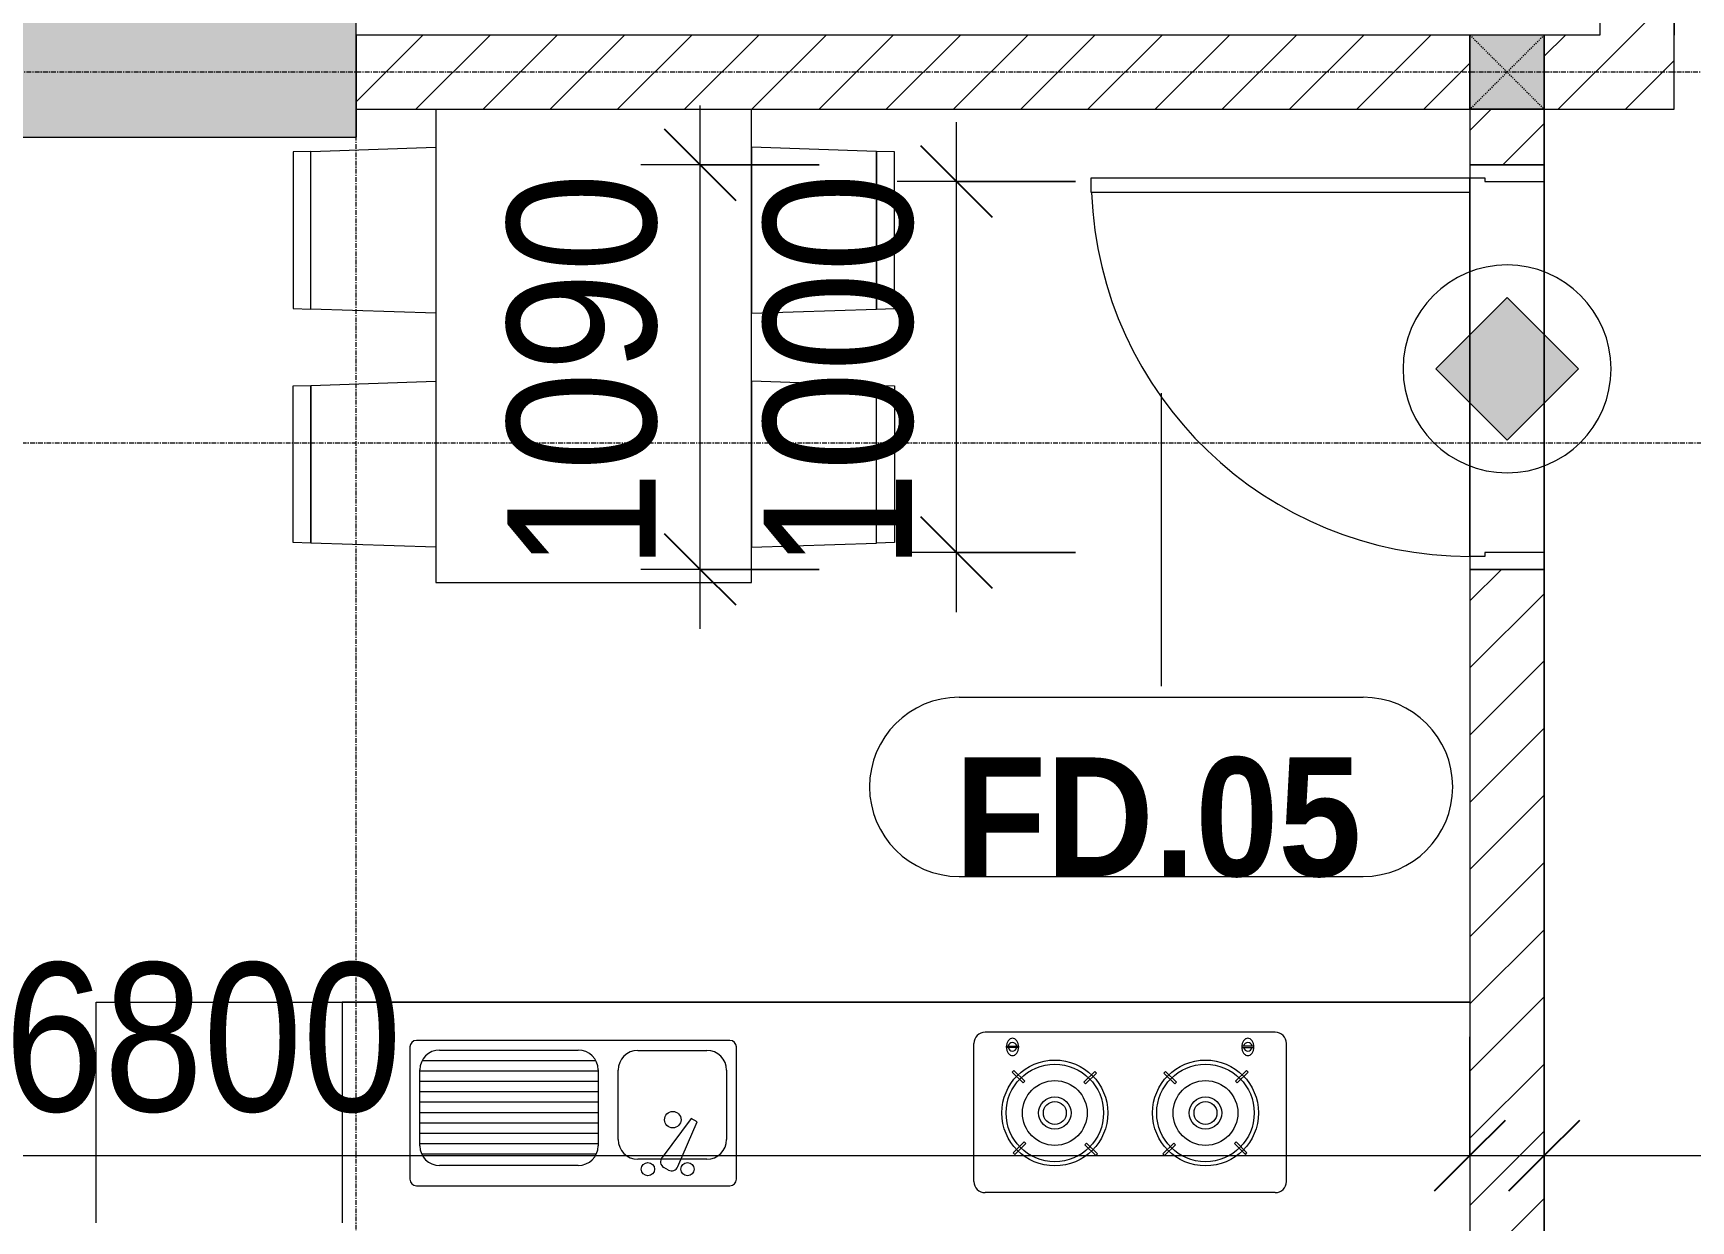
# Model space of a CAD drawing. Header units: millimetres. Extents: x 962 to 239635, y -15958 to 82755.
# Drawn here: x 99733 to 104199, y 22442 to 25642 of the extents above; entities that cross this region are included whole.
import ezdxf

# ---------------------------------------------------------------- set-up
doc = ezdxf.new("R2010")
doc.units = ezdxf.units.MM
doc.linetypes.add('Dash', pattern=[6, 3, -3])
doc.linetypes.add('Grid Line', pattern=[22.225, 12.7, -3.175, 3.175, -3.175])
for name, color, linetype, lineweight in [('0-1', 7, 'Continuous', 5), ('A-ANNO-DIMS', 211, 'Continuous', 9), ('A-ANNO-DIMS-160', 211, 'Continuous', 9), ('A-ANNO-NOTE', 131, 'Continuous', 9), ('A-DETL-GENF-2', 1, 'Continuous', 9), ('A-DOOR-4', 1, 'Continuous', 9), ('A-DOOR-FRAM-1', 1, 'Continuous', 9), ('A-DOOR-IDEN', 31, 'Continuous', 9), ('A-FLOR', 192, 'Continuous', 9), ('A-FLOR-2', 9, 'Continuous', 9), ('A-WALL', 113, 'Continuous', 9), ('A-WALL-3', 113, 'Continuous', 18), ('A-WALL-PATT-2', 111, 'Continuous', 9), ('I-FURN', 30, 'Continuous', 9), ('I-FURN-1', 254, 'Continuous', 9), ('S-COLS', 52, 'Continuous', 9), ('S-COLS-1', 52, 'Continuous', 5), ('S-COLS-2', 7, 'Continuous', 18), ('S-COLS-5', 52, 'Dash', 9), ('S-COLS-6', 52, 'Continuous', 18), ('S-COLS-HDLN', 52, 'Dash', 9), ('S-GRID-1', 1, 'Grid Line', 9)]:
    doc.layers.add(name, color=color, linetype=linetype, lineweight=lineweight)
doc.styles.add('Arial_B_6', font='arialbd_0.ttf', dxfattribs={"width": 0.9, "height": 320})
doc.styles.add('UTM Avo', font='UTM Avo.ttf', dxfattribs={"width": 0.9, "height": 400})
doc.dimstyles.new('1_Dim_chi_tiet_2_5', dxfattribs={"dimscale": 304.8, "dimtxt": 399.720379, "dimasz": 0.629921, "dimexe": 0.524934, "dimexo": 0.0625, "dimgap": 0.052493, "dimtad": 1, "dimdec": 0, "dimrnd": 5, "dimzin": 0, "dimdsep": 46, "dimtxsty": 'UTM Avo', "dimblk1": 'OBLIQUE', "dimblk2": 'OBLIQUE', "dimsah": 1, "dimcen": 0.09, "dimdle": 0.524934, "dimazin": 0, "dimtfac": 1, "dimtdec": 4, "dimtix": 1, "dimtmove": 0, "dimatfit": 3, "dimfxl": 1.049869, "dimfxlon": 1, "dimtvp": 1, "dimtolj": 1, "dimtzin": 0, "dimarcsym": 2})
doc.dimstyles.new('1_Dim_chi_tiet_2_5_1', dxfattribs={"dimscale": 304.8, "dimtxt": 399.720379, "dimasz": 0.629921, "dimexe": 0.524934, "dimexo": 0.0625, "dimgap": 0.052493, "dimtad": 1, "dimdec": 0, "dimrnd": 5, "dimzin": 0, "dimdsep": 46, "dimtxsty": 'UTM Avo', "dimblk1": 'OBLIQUE', "dimblk2": 'OBLIQUE', "dimsah": 1, "dimcen": 0.09, "dimdle": 0.524934, "dimazin": 0, "dimtfac": 1, "dimtdec": 4, "dimtix": 1, "dimtmove": 0, "dimatfit": 3, "dimfxl": 1.049869, "dimfxlon": 1, "dimtvp": 1, "dimtolj": 1, "dimtzin": 0, "dimarcsym": 2})
pattern_1 = [(45, (61750.9, 0), (-90.50967, 90.50967), [])]

# ---------------------------------------------------------------- blocks, each defined once
blk = doc.blocks.new('NCV_TKTC_KET CAU_rvt-1-TKCS_MB TẦNG 2')
at = {"layer": 'S-COLS-1'}
blk.add_hatch(color=256, dxfattribs=at).paths.add_polyline_path([(38852.6, 25361.9), (38852.6, 25711.9), (37552.6, 25711.9), (37552.6, 25361.9), (38381.4, 25361.9)])
at = {"layer": 'S-COLS-2'}
for p, q in [((38852.6, 25361.9), (38852.6, 25711.9)), ((37552.6, 25361.9), (38852.6, 25361.9))]:
    blk.add_line(p, q, dxfattribs=at)
blk = doc.blocks.new('HE BEP A1 - HE BEP A 2-V118-TKCS_MB TẦNG 2')
at = {"layer": 'I-FURN'}
for p, q in [((0, 0), (662.4, 0)), ((0, -594.4), (0, 0)), ((662.4, 0), (662.4, -594.4)), ((662.4, 0), (662.4, -594.4)), ((3699.9, 0), (662.4, 0)), ((3175.6, -81.2), (2394, -81.2)), ((844.9, -120.7), (844.9, -476.9)), ((1706.9, -103.2), (862.4, -103.2)), ((924.9, -128.9), (1298.3, -128.9)), ((1459, -129.9), (1644.4, -129.9)), ((1724.4, -476.9), (1724.4, -120.7)), ((2364, -483.2), (2364, -111.2)), ((2451.6, -118.3), (2484.1, -118.3)), ((2451.6, -122.3), (2451.6, -118.3)), ((2484.1, -122.3), (2451.6, -122.3)), ((2484.1, -118.3), (2484.1, -122.3)), ((3085.5, -118.3), (3085.5, -122.3)), ((3118, -118.3), (3085.5, -118.3)), ((3085.5, -122.3), (3118, -122.3)), ((3118, -122.3), (3118, -118.3)), ((3205.6, -483.2), (3205.6, -111.2)), ((877.9, -156.9), (1345.2, -156.9)), ((871.5, -386.8), (871.5, -182.3)), ((871.5, -184.9), (1351.6, -184.9)), ((871.5, -212.9), (1351.6, -212.9)), ((1351.6, -182.3), (1351.6, -386.8)), ((1405.6, -369.9), (1405.6, -183.2)), ((1697.8, -183.2), (1697.8, -369.9)), ((2471.8, -183.9), (2467.4, -188.3)), ((2467.4, -188.3), (2496.5, -217.4)), ((2500.9, -213), (2471.8, -183.9)), ((2496.5, -217.4), (2500.9, -213)), ((2689.3, -186.7), (2660.2, -215.8)), ((2660.2, -215.8), (2664.6, -220.2)), ((2664.6, -220.2), (2693.7, -191.1)), ((2693.7, -191.1), (2689.3, -186.7)), ((2875.9, -191.1), (2880.3, -186.7)), ((2905, -220.2), (2875.9, -191.1)), ((2880.3, -186.7), (2909.4, -215.8)), ((2909.4, -215.8), (2905, -220.2)), ((3068.7, -213), (3097.9, -183.9)), ((3073.1, -217.4), (3068.7, -213)), ((3102.3, -188.3), (3073.1, -217.4)), ((3097.9, -183.9), (3102.3, -188.3)), ((871.5, -240.9), (1351.6, -240.9)), ((871.5, -268.9), (1351.6, -268.9)), ((871.5, -296.9), (1351.6, -296.9)), ((871.5, -324.9), (1351.6, -324.9)), ((871.5, -352.9), (1351.6, -352.9)), ((1602.7, -313.4), (1523.8, -418.4)), ((1566.6, -443.1), (1618.1, -322.3)), ((1618.1, -322.3), (1602.7, -313.4)), ((871.5, -380.9), (1351.6, -380.9)), ((2470.1, -405.9), (2499.2, -376.7)), ((2503.6, -381.1), (2474.5, -410.3)), ((2499.2, -376.7), (2503.6, -381.1)), ((2663, -383.9), (2667.3, -379.5)), ((2692.1, -413), (2663, -383.9)), ((2667.3, -379.5), (2696.5, -408.6)), ((2902.3, -379.5), (2873.2, -408.6)), ((2877.5, -413), (2906.7, -383.9)), ((2906.7, -383.9), (2902.3, -379.5)), ((3070.4, -376.7), (3066, -381.1)), ((3066, -381.1), (3095.1, -410.3)), ((3099.5, -405.9), (3070.4, -376.7)), ((876.4, -408.9), (1346.8, -408.9)), ((1298.3, -440.1), (924.9, -440.1)), ((1644.4, -423.2), (1459, -423.2)), ((1541.1, -452.3), (1528.6, -445.1)), ((2474.5, -410.3), (2470.1, -405.9)), ((2696.5, -408.6), (2692.1, -413)), ((2873.2, -408.6), (2877.5, -413)), ((3095.1, -410.3), (3099.5, -405.9)), ((862.4, -494.4), (1706.9, -494.4)), ((3175.6, -513.2), (2394, -513.2))]:
    blk.add_line(p, q, dxfattribs=at)
for centre, radius in [((2581.9, -298.5), 142.6), ((2581.9, -298.5), 131.3), ((2987.7, -298.5), 142.6), ((2987.7, -298.5), 131.3), ((2581.9, -298.5), 87.2), ((2987.7, -298.5), 87.2), ((2581.9, -298.5), 43.6), ((2581.9, -298.5), 30.9), ((2987.7, -298.5), 43.6), ((2987.7, -298.5), 30.9), ((1552.8, -316.6), 22.2), ((1485.9, -449.9), 17.8), ((1592.6, -449.9), 17.8)]:
    blk.add_circle(centre, radius, dxfattribs=at)
for centre, radius, start, end in [((2394, -111.2), 30, 90, 180), ((3175.6, -111.2), 30, 360, 90), ((862.4, -120.7), 17.5, 90, 180), ((924.9, -182.3), 53.3, 90, 180), ((1298.3, -182.3), 53.3, 0, 90), ((1459, -183.2), 53.3, 90, 180), ((1644.4, -183.2), 53.3, 0, 90), ((1706.9, -120.7), 17.5, 0, 90), ((2485.1, -120.7), 33.5, 163.9419, 180), ((2485.1, -120.7), 33.5, 180, 196.0581), ((2476.6, -118.2), 24.7, 145.204, 163.9419), ((2476.6, -123.1), 24.7, 196.0581, 214.796), ((2467.8, -120.3), 11.6, 9.7177, 170.2823), ((2467.8, -120.3), 11.6, 189.9102, 350.0898), ((2471.3, -114.5), 18.1, 120.7976, 145.204), ((2467.9, -108.8), 11.5, 90, 120.7976), ((2467.9, -108.8), 11.5, 59.2024, 90), ((2464.5, -114.5), 18.1, 34.796, 59.2024), ((2459.1, -118.2), 24.7, 16.0581, 34.796), ((2459.1, -123.1), 24.7, 325.204, 343.9419), ((2450.6, -120.7), 33.5, 0, 16.0581), ((2450.6, -120.7), 33.5, 343.9419, 0), ((3119, -120.7), 33.5, 163.9419, 180), ((3119, -120.7), 33.5, 180, 196.0581), ((3110.5, -118.2), 24.7, 145.204, 163.9419), ((3110.5, -123.1), 24.7, 196.0581, 214.796), ((3105.2, -114.5), 18.1, 120.7976, 145.204), ((3101.8, -120.3), 11.6, 9.7177, 170.2823), ((3101.8, -120.3), 11.6, 189.9102, 350.0898), ((3101.8, -108.8), 11.5, 90, 120.7976), ((3101.8, -108.8), 11.5, 59.2024, 90), ((3098.4, -114.5), 18.1, 34.796, 59.2024), ((3093, -118.2), 24.7, 16.0581, 34.796), ((3093, -123.1), 24.7, 325.204, 343.9419), ((3084.5, -120.7), 33.5, 0, 16.0581), ((3084.5, -120.7), 33.5, 343.9419, 0), ((2471.3, -126.9), 18.1, 214.796, 239.2024), ((2467.9, -132.6), 11.5, 239.2024, 270), ((2467.9, -132.6), 11.5, 270, 300.7976), ((2464.5, -126.9), 18.1, 300.7976, 325.204), ((3105.2, -126.9), 18.1, 214.796, 239.2024), ((3101.8, -132.6), 11.5, 239.2024, 270), ((3101.8, -132.6), 11.5, 270, 300.7976), ((3098.4, -126.9), 18.1, 300.7976, 325.204), ((924.9, -386.8), 53.3, 180, 270), ((1298.3, -386.8), 53.3, 270, 0), ((1459, -369.9), 53.3, 180, 270), ((1644.4, -369.9), 53.3, 270, 0), ((1537.5, -429.7), 17.8, 140.5382, 240.0479), ((1549.9, -436.9), 17.8, 240.0479, 339.4621), ((862.4, -476.9), 17.5, 180, 270), ((1706.9, -476.9), 17.5, 270, 0), ((2394, -483.2), 30, 180, 270), ((3175.6, -483.2), 30, 270, 0)]:
    blk.add_arc(centre, radius, start, end, dxfattribs=at)
at = {"layer": 'I-FURN-1'}
for p, q in [((0, 0), (3699.9, 0)), ((0, -594.4), (0, 0))]:
    blk.add_line(p, q, dxfattribs=at)
blk = doc.blocks.new('RES_BAN AN 1 - RES_BAN AN 1-V119-TKCS_MB TẦNG 2')
at = {"layer": 'I-FURN-1'}
for p, q in [((-425, 0), (-425, -1275)), ((425, -1275), (425, 0)), ((-761.9, -113.5), (-809.6, -115.1)), ((-809.6, -115.1), (-809.6, -536.9)), ((-761.9, -113.5), (-425, -102.3)), ((-761.9, -538.5), (-761.9, -113.5)), ((-761.9, -538.5), (-761.9, -113.5)), ((-425, -102.3), (-425, -549.7)), ((425, -102.3), (425, -549.7)), ((761.9, -113.5), (425, -102.3)), ((761.9, -538.5), (761.9, -113.5)), ((761.9, -113.5), (761.9, -538.5)), ((809.6, -115.1), (761.9, -113.5)), ((809.6, -536.9), (809.6, -115.1)), ((-809.6, -536.9), (-761.9, -538.5)), ((-425, -549.7), (-761.9, -538.5)), ((425, -549.7), (761.9, -538.5)), ((761.9, -538.5), (809.6, -536.9)), ((-809.6, -745.3), (-761.9, -743.8)), ((-809.6, -1167.2), (-809.6, -745.3)), ((-761.9, -743.8), (-425, -732.5)), ((-761.9, -1168.8), (-761.9, -743.8)), ((-761.9, -743.8), (-761.9, -1168.8)), ((-425, -732.5), (-425, -1180)), ((425, -732.5), (425, -1180)), ((761.9, -743.8), (425, -732.5)), ((761.9, -743.8), (809.6, -745.3)), ((761.9, -1168.8), (761.9, -743.8)), ((761.9, -1168.8), (761.9, -743.8)), ((809.6, -745.3), (809.6, -1167.2)), ((-761.9, -1168.8), (-809.6, -1167.2)), ((-425, -1180), (-761.9, -1168.8)), ((425, -1180), (761.9, -1168.8)), ((809.6, -1167.2), (761.9, -1168.8)), ((-425, -1275), (425, -1275))]:
    blk.add_line(p, q, dxfattribs=at)
blk = doc.blocks.new('NCV_TKTC_TANG 2_rvt-1-TKCS_MB TẦNG 2')
at = {"layer": 'A-FLOR-2'}
for p, q in [((38852.7, 25436.9), (38852.7, 25361.9)), ((41852.4, 25286.5), (41852.4, 24196.5)), ((41852.6, 24232.4), (41852.6, 25252.4)), ((42052.4, 24242.4), (42052.4, 25242.4))]:
    blk.add_line(p, q, dxfattribs=at)
at = {"layer": 'I-FURN-1'}
for name, p in [('RES_BAN AN 1 - RES_BAN AN 1-V119-TKCS_MB TẦNG 2', (39492.6, 25436.9)), ('HE BEP A1 - HE BEP A 2-V118-TKCS_MB TẦNG 2', (38152.6, 23031.3))]:
    blk.add_blockref(name, p, dxfattribs=at)
blk = doc.blocks.new('G1_SOF - BO TRU - 200x200-3052400-TKCS_MB TẦNG 2')
at = {"layer": 'S-COLS-HDLN'}
for p, q in [((-100, 100), (100, -100)), ((100, 100), (-100, -100))]:
    blk.add_line(p, q, dxfattribs=at)
blk = doc.blocks.new('FD_05 - FD_05-1000x2200mm-835434-TKCS_MB TẦNG 2')
at = {"layer": 'A-DETL-GENF-2'}
for p, q in [((470, 100), (470, 1120)), ((470, 1120), (510, 1120)), ((510, 1120), (510, 100)), ((510, 100), (470, 100))]:
    blk.add_line(p, q, dxfattribs=at)
blk.add_arc((510, 100), 1020, 92.2475, 180, dxfattribs=at)
at = {"layer": 'A-DOOR-FRAM-1'}
for p, q in [((-510, 100), (-545, 100)), ((-545, 100), (-545, -100)), ((-510, 60), (-510, 100)), ((545, 100), (510, 100)), ((510, 100), (510, 60)), ((545, -100), (545, 100)), ((-500, 60), (-510, 60)), ((-500, -100), (-500, 60)), ((510, 60), (500, 60)), ((500, 60), (500, -100)), ((-545, -100), (-500, -100)), ((500, -100), (545, -100))]:
    blk.add_line(p, q, dxfattribs=at)
blk = doc.blocks.new('HDNDCT_GHI CHÚ CỬA CHỐNG CHÁY EI30 - HDNDCT_GHI CHÚ CỬA CHỐNG CHÁY EI30-2461928-TKCS_MB TẦNG 2')
at = {"layer": 'A-ANNO-NOTE'}
blk.add_hatch(color=256, dxfattribs=at).paths.add_polyline_path([(-1.2, 0), (0, 1.2), (1.2, 0), (0, -1.2)])
for p, q in [((0, 1.2), (-1.2, 0)), ((1.2, 0), (0, 1.2)), ((-1.2, 0), (0, -1.2)), ((0, -1.2), (1.2, 0))]:
    blk.add_line(p, q, dxfattribs=at)
for start, end in [(360, 180), (180, 360)]:
    blk.add_arc((0, 0), 1.75, start, end, dxfattribs=at)
blk = doc.blocks.new('DIMBLOCK210-TKCS_MB TẦNG 2')
at = {"layer": 'A-ANNO-DIMS-160'}
for p, q in [((101530.2, 24037.4), (101530.2, 25447.4)), ((101850.2, 25287.4), (101370.2, 25287.4)), ((101530.2, 25287.4), (101850.2, 25287.4)), ((101850.2, 24197.4), (101370.2, 24197.4)), ((101530.2, 24197.4), (101850.2, 24197.4))]:
    blk.add_line(p, q, dxfattribs=at)
at = {"layer": 'A-ANNO-DIMS-160', "lineweight": 25}
for p, q in [((101530.2, 25287.4), (101434.2, 25383.4)), ((101530.2, 25287.4), (101626.2, 25191.4)), ((101530.2, 24197.4), (101434.2, 24293.4)), ((101530.2, 24197.4), (101626.2, 24101.4))]:
    blk.add_line(p, q, dxfattribs=at)
at = {"layer": 'A-ANNO-DIMS-160', "color": 0, "insert": (101010.6, 24194.6), "char_height": 400, "width": 1314.636, "attachment_point": 1, "rotation": 90, "line_spacing_factor": 1.110334, "style": 'UTM Avo'}
blk.add_mtext('1090', dxfattribs=at)
blk = doc.blocks.new('_Oblique')
at = {"color": 0, "linetype": 'ByBlock', "lineweight": -2}
blk.add_line((-0.5, -0.5), (0.5, 0.5), dxfattribs=at)
blk = doc.blocks.new('DIMBLOCK211-TKCS_MB TẦNG 2')
at = {"layer": 'A-ANNO-DIMS-160'}
for p, q in [((102220.7, 24082.4), (102220.7, 25402.4)), ((102540.7, 25242.4), (102060.7, 25242.4)), ((102220.7, 25242.4), (102540.7, 25242.4)), ((102540.7, 24242.4), (102060.7, 24242.4)), ((102220.7, 24242.4), (102540.7, 24242.4))]:
    blk.add_line(p, q, dxfattribs=at)
at = {"layer": 'A-ANNO-DIMS-160', "lineweight": 25}
for p, q in [((102220.7, 25242.4), (102124.7, 25338.4)), ((102220.7, 25242.4), (102316.7, 25146.4)), ((102220.7, 24242.4), (102124.7, 24338.4)), ((102220.7, 24242.4), (102316.7, 24146.4))]:
    blk.add_line(p, q, dxfattribs=at)
at = {"layer": 'A-ANNO-DIMS-160', "color": 0, "insert": (101701.1, 24194.6), "char_height": 400, "width": 1314.636, "attachment_point": 1, "rotation": 90, "line_spacing_factor": 1.110334, "style": 'UTM Avo'}
blk.add_mtext('1000', dxfattribs=at)
blk = doc.blocks.new('STN_Door Tag - STN_Door Tag-1788670-TKCS_MB TẦNG 2')
at = {"layer": 'A-DOOR-IDEN'}
for p, q in [((-3.37, 1.495), (3.431, 1.495)), ((-3.37, -1.524), (3.431, -1.524))]:
    blk.add_line(p, q, dxfattribs=at)
for centre, start, end in [((-3.37, -0.015), 90, 270), ((3.431, -0.015), 270, 90)]:
    blk.add_arc(centre, 1.509, start, end, dxfattribs=at)
blk = doc.blocks.new('DIMBLOCK228-TKCS_MB TẦNG 2')
at = {"layer": 'A-ANNO-DIMS-160'}
for p, q in [((103803.5, 22937.8), (103803.5, 22457.8)), ((103803.5, 22617.8), (103803.5, 22937.8)), ((106203.5, 22937.8), (106203.5, 22457.8)), ((106203.5, 22617.8), (106203.5, 22937.8)), ((103643.5, 22617.8), (106363.5, 22617.8))]:
    blk.add_line(p, q, dxfattribs=at)
at = {"layer": 'A-ANNO-DIMS-160', "lineweight": 25}
for p, q in [((103803.5, 22617.8), (103899.5, 22713.8)), ((106203.5, 22617.8), (106299.5, 22713.8)), ((103803.5, 22617.8), (103707.5, 22521.8)), ((106203.5, 22617.8), (106107.5, 22521.8))]:
    blk.add_line(p, q, dxfattribs=at)
at = {"layer": 'A-ANNO-DIMS-160', "color": 0, "insert": (104455.7, 23137.4), "char_height": 400, "width": 1314.636, "attachment_point": 1, "line_spacing_factor": 1.110334, "style": 'UTM Avo'}
blk.add_mtext('2400', dxfattribs=at)
blk = doc.blocks.new('DIMBLOCK323-TKCS_MB TẦNG 2')
at = {"layer": 'A-ANNO-DIMS-160'}
for p, q in [((96803.5, 22937.8), (96803.5, 22457.8)), ((96803.5, 22617.8), (96803.5, 22937.8)), ((103603.5, 22937.8), (103603.5, 22457.8)), ((103603.5, 22617.8), (103603.5, 22937.8)), ((96643.5, 22617.8), (103763.5, 22617.8))]:
    blk.add_line(p, q, dxfattribs=at)
at = {"layer": 'A-ANNO-DIMS-160', "lineweight": 25}
for p, q in [((96803.5, 22617.8), (96899.5, 22713.8)), ((103603.5, 22617.8), (103699.5, 22713.8)), ((96803.5, 22617.8), (96707.5, 22521.8)), ((103603.5, 22617.8), (103507.5, 22521.8))]:
    blk.add_line(p, q, dxfattribs=at)
at = {"layer": 'A-ANNO-DIMS-160', "color": 0, "insert": (99655.7, 23137.4), "char_height": 400, "width": 1314.636, "attachment_point": 1, "line_spacing_factor": 1.110334, "style": 'UTM Avo'}
blk.add_mtext('6800', dxfattribs=at)

msp = doc.modelspace()

# ---------------------------------------------------------------- hatches: boundary and pattern name
at = {"layer": 'A-WALL-PATT-2'}
h = msp.add_hatch(dxfattribs=at)
h.set_pattern_fill('FP_1', color=256, style=0, pattern_type=2)
h.set_pattern_definition(pattern_1)
h.paths.add_polyline_path([(103953.5, 25636.9), (104153.5, 25636.9), (104153.5, 28536.9), (103953.5, 28536.9), (103953.5, 25733.6)])
h = msp.add_hatch(dxfattribs=at)
h.set_pattern_fill('FP_1', color=256, style=0, pattern_type=2)
h.set_pattern_definition(pattern_1)
h.paths.add_polyline_path([(104153.5, 25436.9), (104153.5, 25636.9), (103803.5, 25636.9), (103803.5, 25436.9)])
h.paths.add_polyline_path([(103356.4, 25436.9), (103603.5, 25436.9), (103603.5, 25636.9), (100603.5, 25636.9), (100603.5, 25436.9)])
h = msp.add_hatch(dxfattribs=at)
h.set_pattern_fill('FP_1', color=256, style=0, pattern_type=2)
h.set_pattern_definition(pattern_1)
h.paths.add_polyline_path([(103759.4, 21486.9), (103803.5, 21486.9), (103803.5, 24197.4), (103603.5, 24197.4), (103603.5, 21486.9)])
h.paths.add_polyline_path([(103603.5, 25287.4), (103803.5, 25287.4), (103803.5, 25436.9), (103603.5, 25436.9)])
at = {"layer": 'S-COLS-1'}
msp.add_hatch(color=256, dxfattribs=at).paths.add_polyline_path([(103803.5, 25436.9), (103803.5, 25636.9), (103603.5, 25636.9), (103603.5, 25436.9)])

# ---------------------------------------------------------------- linework, layer by layer
at = {"layer": 'A-DOOR-IDEN'}
msp.add_line((102771.8, 24672.2), (102771.8, 23882.7), dxfattribs=at)
at = {"layer": 'A-FLOR'}
for p, q in [((104153.5, 29586.9), (104153.5, 25636.9)), ((103803.5, 25436.9), (103803.5, 21486.9))]:
    msp.add_line(p, q, dxfattribs=at)
at = {"layer": 'A-WALL'}
for p, q in [((103603.5, 25436.9), (103603.5, 25636.9)), ((103803.5, 25636.9), (103803.5, 25436.9)), ((103803.5, 25436.9), (103603.5, 25436.9)), ((103603.5, 24232.4), (103603.5, 25252.4)), ((103803.5, 25242.4), (103803.5, 24242.4))]:
    msp.add_line(p, q, dxfattribs=at)
at = {"layer": 'A-WALL-3'}
for p, q in [((104153.5, 25636.9), (104153.5, 29586.9)), ((103953.5, 28536.9), (103953.5, 25636.9)), ((103603.5, 25636.9), (100603.5, 25636.9)), ((100603.5, 25636.9), (100603.5, 25436.9)), ((103953.5, 25636.9), (103803.5, 25636.9)), ((104153.5, 25436.9), (104153.5, 25636.9)), ((100603.5, 25436.9), (103603.5, 25436.9)), ((103603.5, 25436.9), (103603.5, 25287.4)), ((103803.5, 25436.9), (104153.5, 25436.9)), ((103803.5, 25287.4), (103803.5, 25436.9)), ((103603.5, 25287.4), (103803.5, 25287.4)), ((103603.5, 24197.4), (103603.5, 20536.9)), ((103803.5, 24197.4), (103603.5, 24197.4)), ((103803.5, 21486.9), (103803.5, 24197.4))]:
    msp.add_line(p, q, dxfattribs=at)
at = {"layer": 'S-COLS'}
for p, q in [((103603.5, 25636.9), (103603.5, 25436.9)), ((103803.5, 25436.9), (103803.5, 25636.9)), ((103603.5, 25436.9), (103803.5, 25436.9))]:
    msp.add_line(p, q, dxfattribs=at)
at = {"layer": 'S-COLS-6'}
msp.add_line((103803.5, 25636.9), (103603.5, 25636.9), dxfattribs=at)
at = {"layer": 'S-GRID-1'}
for p, q in [((100603.5, 19351.6), (100603.5, 76542.3)), ((187383.6, 25536.9), (98285.4, 25536.9)), ((189415.6, 24536.9), (96253.4, 24536.9))]:
    msp.add_line(p, q, dxfattribs=at)

# ---------------------------------------------------------------- block references
at = {"layer": '0-1'}
for name in ['NCV_TKTC_KET CAU_rvt-1-TKCS_MB TẦNG 2', 'NCV_TKTC_TANG 2_rvt-1-TKCS_MB TẦNG 2']:
    msp.add_blockref(name, (61750.9, 0), dxfattribs=at)
at = {"layer": 'A-ANNO-NOTE', "xscale": 160, "yscale": 160, "zscale": 160}
msp.add_blockref('HDNDCT_GHI CHÚ CỬA CHỐNG CHÁY EI30 - HDNDCT_GHI CHÚ CỬA CHỐNG CHÁY EI30-2461928-TKCS_MB TẦNG 2', (103703.5, 24737.4), dxfattribs=at)
at = {"layer": 'A-DOOR-4', "rotation": 89.99999999999991}
msp.add_blockref('FD_05 - FD_05-1000x2200mm-835434-TKCS_MB TẦNG 2', (103703.5, 24742.4), dxfattribs=at)
at = {"layer": 'A-DOOR-IDEN', "xscale": 159.9999999999999, "yscale": 159.9999999999999, "zscale": 159.9999999999999}
msp.add_blockref('STN_Door Tag - STN_Door Tag-1788670-TKCS_MB TẦNG 2', (102766.9, 23613.8), dxfattribs=at)
at = {"layer": 'S-COLS-5'}
msp.add_blockref('G1_SOF - BO TRU - 200x200-3052400-TKCS_MB TẦNG 2', (103703.5, 25536.9), dxfattribs=at)

# ---------------------------------------------------------------- texts
at = {"layer": 'A-DOOR-IDEN', "insert": (102763.6, 23528.4), "char_height": 320, "width": 1124.64, "attachment_point": 5, "line_spacing_factor": 0.936439, "style": 'Arial_B_6'}
msp.add_mtext('\\pt7.2,14.4,21.6,28.8,36,43.2,50.4,57.6,64.8,72,79.2,86.4,93.6,100.8,108,115.2,122.4,129.6,136.8,144,151.2,158.4,165.6,172.8,180,187.2,194.4,201.6,208.8,216,223.2,230.4;FD.05', dxfattribs=at)

# ---------------------------------------------------------------- dimensions: what is measured, and where the dimension line sits
at = {"layer": 'A-ANNO-DIMS'}
for base, p1, p2, override, picture, middle in [((101530.2, 25287.4), (101850.2, 24197.4), (101850.2, 25287.4), {"dimpost": '<>', "dimfxl": 1090}, 'DIMBLOCK210-TKCS_MB TẦNG 2', (101307.2, 24742.4)), ((102220.7, 25242.4), (102540.7, 24242.4), (102540.7, 25242.4), {"dimpost": '<>', "dimfxl": 1000}, 'DIMBLOCK211-TKCS_MB TẦNG 2', (101997.7, 24742.4))]:
    dim = msp.add_linear_dim(base=base, p1=p1, p2=p2, angle=90, dimstyle='1_Dim_chi_tiet_2_5', override=override, dxfattribs=at)
    dim.commit()
    dim.dimension.update_dxf_attribs({"geometry": picture, "text_midpoint": middle})
for base, p1, p2, dimstyle, override, picture, middle in [((103603.5, 22617.8), (96803.5, 22937.8), (103603.5, 22937.8), '1_Dim_chi_tiet_2_5_1', {"dimpost": '<>', "dimfxl": 6800}, 'DIMBLOCK323-TKCS_MB TẦNG 2', (100203.5, 22840.8)), ((106203.5, 22617.8), (103803.5, 22937.8), (106203.5, 22937.8), '1_Dim_chi_tiet_2_5', {"dimpost": '<>', "dimfxl": 2400}, 'DIMBLOCK228-TKCS_MB TẦNG 2', (105003.5, 22840.8))]:
    dim = msp.add_linear_dim(base=base, p1=p1, p2=p2, dimstyle=dimstyle, override=override, dxfattribs=at)
    dim.commit()
    dim.dimension.update_dxf_attribs({"geometry": picture, "text_midpoint": middle})

doc.saveas('drawing.dxf')
